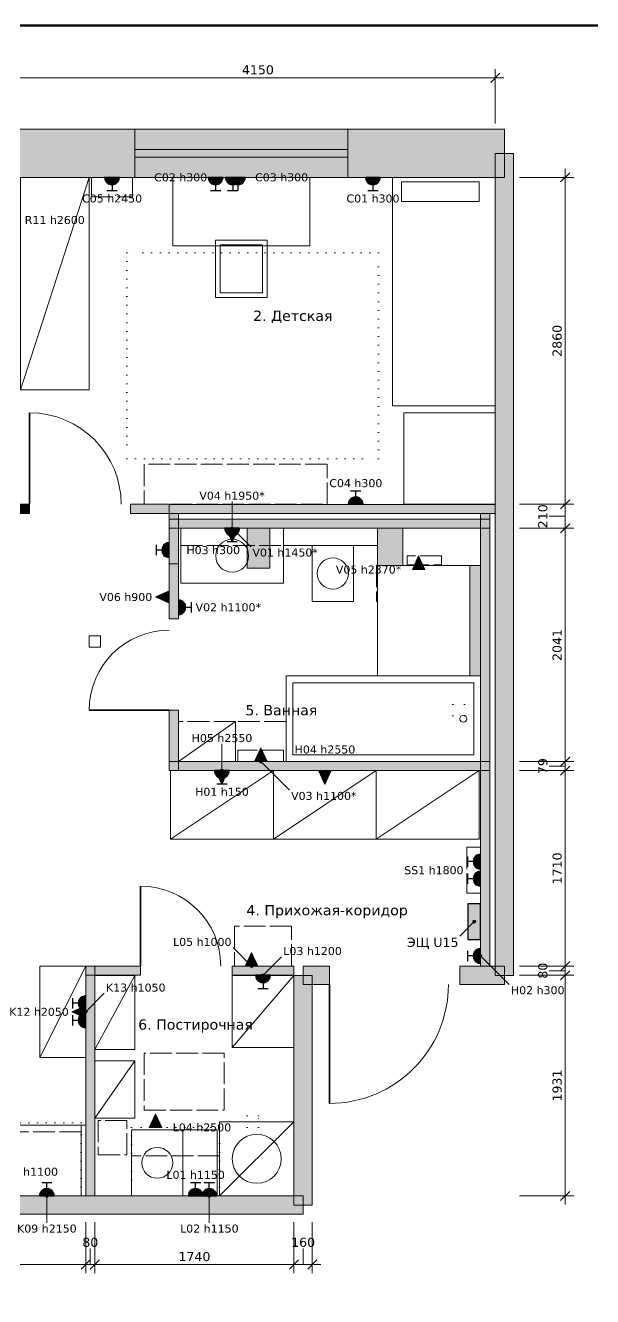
# Model space of a CAD drawing. Header units: millimetres. Extents: x 974 to 29450, y 51 to 20750.
# Drawn here: x 7853 to 12810, y 9630 to 20750 of the extents above; entities that cross this region are included whole.
import ezdxf
from ezdxf.enums import TextEntityAlignment as Align

# ---------------------------------------------------------------- set-up
doc = ezdxf.new("R2010")
doc.units = ezdxf.units.MM
doc.linetypes.add('DASHED', pattern=[1.524, 1.27, -0.254])
doc.linetypes.add('DOT', pattern=[0.508, 0, -0.508])
for name, color, linetype in [('AR-NEW', 5, 'CONTINUOUS'), ('AR-WALLS', 7, 'CONTINUOUS'), ('DIM', 7, 'CONTINUOUS'), ('EL-SOCKET', 6, 'CONTINUOUS'), ('FRAME', 7, 'CONTINUOUS'), ('FURN', 8, 'CONTINUOUS'), ('TEXT', 7, 'CONTINUOUS')]:
    doc.layers.add(name, color=color, linetype=linetype)
doc.styles.add('GOST', font='DejaVuSans.ttf')

msp = doc.modelspace()

# ---------------------------------------------------------------- hatches: boundary and pattern name
at = {"layer": 'AR-NEW', "true_color": 0xc4c4c4}
h = msp.add_hatch(color=7, dxfattribs=at)
h.dxf.hatch_style = 1
h.paths.add_polyline_path([(7810, 16481), (7810, 16561), (7890, 16561), (7890, 16481), (7810, 16481)])
h = msp.add_hatch(color=7, dxfattribs=at)
h.dxf.hatch_style = 1
h.paths.add_polyline_path([(9110, 16561), (9110, 16481), (8770, 16481), (8770, 16561), (9110, 16561)])
at = {"layer": 'AR-NEW', "true_color": 0xd4d4d4}
h = msp.add_hatch(color=7, dxfattribs=at)
h.dxf.hatch_style = 1
h.paths.add_polyline_path([(9990, 16001), (9990, 16351), (9791, 16351), (9791, 16001), (9990, 16001)])
h = msp.add_hatch(color=7, dxfattribs=at)
h.dxf.hatch_style = 1
h.paths.add_polyline_path([(11153, 16026), (11153, 16351), (10931, 16351), (10931, 16026), (11153, 16026)])
at = {"layer": 'AR-NEW', "true_color": 0xc4c4c4}
h = msp.add_hatch(color=7, dxfattribs=at)
h.dxf.hatch_style = 1
h.paths.add_polyline_path([(9190, 15560), (9190, 16041), (9110, 16041), (9110, 15560), (9190, 15560)])
at = {"layer": 'AR-NEW', "true_color": 0xd4d4d4}
h = msp.add_hatch(color=7, dxfattribs=at)
h.dxf.hatch_style = 1
h.paths.add_polyline_path([(11831, 15060), (11831, 16026), (11736, 16026), (11736, 15060), (11831, 15060)])
at = {"layer": 'AR-NEW', "true_color": 0xc4c4c4}
h = msp.add_hatch(color=7, dxfattribs=at)
h.dxf.hatch_style = 1
h.paths.add_polyline_path([(10200, 12441), (10200, 12521), (9660, 12521), (9660, 12441), (10200, 12441)])
at = {"layer": 'AR-WALLS', "true_color": 0x9a9a9a}
h = msp.add_hatch(color=7, dxfattribs=at)
h.dxf.hatch_style = 1
h.paths.add_polyline_path([(7030, 19421), (7030, 19841), (8810, 19841), (8810, 19421), (7030, 19421)])
at = {"layer": 'AR-WALLS', "true_color": 0xffffff}
h = msp.add_hatch(color=7, dxfattribs=at)
h.dxf.hatch_style = 1
h.paths.add_polyline_path([(8810, 19421), (10671, 19421), (10671, 19841), (8810, 19841)])
at = {"layer": 'AR-WALLS', "true_color": 0x9a9a9a}
h = msp.add_hatch(color=7, dxfattribs=at)
h.dxf.hatch_style = 1
h.paths.add_polyline_path([(12040, 19421), (10671, 19421), (10671, 19841), (12040, 19841), (12040, 19421)])
h = msp.add_hatch(color=7, dxfattribs=at)
h.dxf.hatch_style = 1
h.paths.add_polyline_path([(12120, 12440), (12120, 19631), (11960, 19631), (11960, 12440), (12120, 12440)])
h = msp.add_hatch(color=7, dxfattribs=at)
h.dxf.hatch_style = 1
h.paths.add_polyline_path([(11960, 16480), (11960, 16560), (9110, 16560), (9110, 16480), (11960, 16480)])
h = msp.add_hatch(color=7, dxfattribs=at)
h.dxf.hatch_style = 1
h.paths.add_polyline_path([(9190, 16480), (9190, 16041), (9110, 16041), (9110, 16480), (9190, 16480)])
h = msp.add_hatch(color=7, dxfattribs=at)
h.dxf.hatch_style = 1
h.paths.add_polyline_path([(11911, 12521), (11911, 16480), (11831, 16480), (11831, 12521), (11911, 12521)])
h = msp.add_hatch(color=7, dxfattribs=at)
h.dxf.hatch_style = 1
h.paths.add_polyline_path([(11911, 16351), (11911, 16431), (9110, 16431), (9110, 16351), (11911, 16351)])
h = msp.add_hatch(color=7, dxfattribs=at)
h.dxf.hatch_style = 1
h.paths.add_polyline_path([(9110, 14231), (9110, 14760), (9190, 14760), (9190, 14231), (9110, 14231)])
h = msp.add_hatch(color=7, dxfattribs=at)
h.dxf.hatch_style = 1
h.paths.add_polyline_path([(11911, 14231), (11911, 14311), (9110, 14311), (9110, 14231), (11911, 14231)])
h = msp.add_hatch(color=7, dxfattribs=at)
h.dxf.hatch_style = 1
h.paths.add_polyline_path([(8460, 10510), (8460, 12521), (8380, 12521), (8380, 10510), (8460, 10510)])
h = msp.add_hatch(color=7, dxfattribs=at)
h.dxf.hatch_style = 1
h.paths.add_polyline_path([(8380, 12521), (8860, 12521), (8860, 12441), (8380, 12441), (8380, 12521)])
h = msp.add_hatch(color=7, dxfattribs=at)
h.dxf.hatch_style = 1
h.paths.add_polyline_path([(10280, 12360), (10280, 12520), (10510, 12520), (10510, 12360), (10280, 12360)])
h = msp.add_hatch(color=7, dxfattribs=at)
h.dxf.hatch_style = 1
h.paths.add_polyline_path([(12040, 12520), (12040, 12360), (11650, 12360), (11650, 12520), (12040, 12520)])
h = msp.add_hatch(color=7, dxfattribs=at)
h.dxf.hatch_style = 1
h.paths.add_polyline_path([(10360, 10430), (10360, 12440), (10200, 12440), (10200, 10430), (10360, 10430)])
h = msp.add_hatch(color=7, dxfattribs=at)
h.dxf.hatch_style = 1
h.paths.add_polyline_path([(10280, 10350), (10280, 10510), (4080, 10510), (4080, 10350), (10280, 10350)])
at = {"layer": 'EL-SOCKET', "true_color": 0xffffff}
h = msp.add_hatch(color=7, dxfattribs=at)
h.dxf.hatch_style = 1
h.paths.add_polyline_path([(8545, 19421), (8547, 19404), (8554, 19389), (8564, 19375), (8578, 19365), (8593, 19358), (8610, 19356), (8627, 19358), (8643, 19365), (8656, 19375), (8666, 19389), (8673, 19404), (8675, 19421)])
h = msp.add_hatch(color=7, dxfattribs=at)
h.dxf.hatch_style = 1
h.paths.add_polyline_path([(9450, 19421), (9452, 19404), (9459, 19389), (9469, 19375), (9482, 19365), (9498, 19358), (9515, 19356), (9532, 19358), (9548, 19365), (9561, 19375), (9571, 19389), (9578, 19404), (9580, 19421)])
h = msp.add_hatch(color=7, dxfattribs=at)
h.dxf.hatch_style = 1
h.paths.add_polyline_path([(9600, 19421), (9602, 19404), (9609, 19389), (9619, 19375), (9632, 19365), (9648, 19358), (9665, 19356), (9682, 19358), (9698, 19365), (9711, 19375), (9721, 19389), (9728, 19404), (9730, 19421)])
h = msp.add_hatch(color=7, dxfattribs=at)
h.dxf.hatch_style = 1
h.paths.add_polyline_path([(9645, 19421), (9647, 19404), (9654, 19389), (9664, 19375), (9678, 19365), (9693, 19358), (9710, 19356), (9727, 19358), (9743, 19365), (9756, 19375), (9766, 19389), (9773, 19404), (9775, 19421)])
h = msp.add_hatch(color=7, dxfattribs=at)
h.dxf.hatch_style = 1
h.paths.add_polyline_path([(10825, 19421), (10827, 19404), (10834, 19389), (10844, 19375), (10858, 19365), (10873, 19358), (10890, 19356), (10907, 19358), (10922, 19365), (10936, 19375), (10946, 19389), (10953, 19404), (10955, 19421)])
h = msp.add_hatch(color=7, dxfattribs=at)
h.dxf.hatch_style = 1
h.paths.add_polyline_path([(10805, 16561), (10803, 16578), (10796, 16594), (10786, 16607), (10772, 16617), (10757, 16624), (10740, 16626), (10723, 16624), (10708, 16617), (10694, 16607), (10684, 16594), (10677, 16578), (10675, 16561)])
at = {"layer": 'EL-SOCKET', "true_color": 0x8e44ad}
h = msp.add_hatch(color=7, dxfattribs=at)
h.dxf.hatch_style = 1
h.paths.add_polyline_path([(9595, 16351), (9597, 16334), (9604, 16318), (9614, 16305), (9628, 16295), (9643, 16288), (9660, 16286), (9677, 16288), (9693, 16295), (9706, 16305), (9716, 16318), (9723, 16334), (9725, 16351)])
h = msp.add_hatch(color=7, dxfattribs=at)
h.dxf.hatch_style = 1
h.paths.add_polyline_path([(9660, 16231), (9715, 16351), (9605, 16351)])
at = {"layer": 'EL-SOCKET', "true_color": 0xffffff}
h = msp.add_hatch(color=7, dxfattribs=at)
h.dxf.hatch_style = 1
h.paths.add_polyline_path([(9110, 16225), (9093, 16223), (9078, 16216), (9064, 16206), (9054, 16193), (9047, 16177), (9045, 16160), (9047, 16143), (9054, 16128), (9064, 16114), (9078, 16104), (9093, 16097), (9110, 16095)])
at = {"layer": 'EL-SOCKET', "true_color": 0x8e44ad}
h = msp.add_hatch(color=7, dxfattribs=at)
h.dxf.hatch_style = 1
h.paths.add_polyline_path([(11290, 16110), (11235, 15990), (11345, 15990)])
h = msp.add_hatch(color=7, dxfattribs=at)
h.dxf.hatch_style = 1
h.paths.add_polyline_path([(8990, 15750), (9110, 15695), (9110, 15805)])
h = msp.add_hatch(color=7, dxfattribs=at)
h.dxf.hatch_style = 1
h.paths.add_polyline_path([(9190, 15595), (9207, 15597), (9222, 15604), (9236, 15614), (9246, 15628), (9253, 15643), (9255, 15660), (9253, 15677), (9246, 15692), (9236, 15706), (9222, 15716), (9207, 15723), (9190, 15725)])
h = msp.add_hatch(color=7, dxfattribs=at)
h.dxf.hatch_style = 1
h.paths.add_polyline_path([(9910, 14430), (9855, 14310), (9965, 14310)])
at = {"layer": 'EL-SOCKET', "true_color": 0xffffff}
h = msp.add_hatch(color=7, dxfattribs=at)
h.dxf.hatch_style = 1
h.paths.add_polyline_path([(9505, 14231), (9507, 14214), (9514, 14199), (9524, 14185), (9538, 14175), (9553, 14168), (9570, 14166), (9587, 14168), (9602, 14175), (9616, 14185), (9626, 14199), (9633, 14214), (9635, 14231)])
at = {"layer": 'EL-SOCKET', "true_color": 0x8e44ad}
h = msp.add_hatch(color=7, dxfattribs=at)
h.dxf.hatch_style = 1
h.paths.add_polyline_path([(9570, 14111), (9625, 14231), (9515, 14231)])
h = msp.add_hatch(color=7, dxfattribs=at)
h.dxf.hatch_style = 1
h.paths.add_polyline_path([(10470, 14111), (10525, 14231), (10415, 14231)])
at = {"layer": 'EL-SOCKET', "true_color": 0xffffff}
h = msp.add_hatch(color=7, dxfattribs=at)
h.dxf.hatch_style = 1
h.paths.add_polyline_path([(11831, 13500), (11814, 13498), (11798, 13491), (11785, 13481), (11775, 13467), (11768, 13452), (11766, 13435), (11768, 13418), (11775, 13402), (11785, 13389), (11798, 13379), (11814, 13372), (11831, 13370)])
h = msp.add_hatch(color=7, dxfattribs=at)
h.dxf.hatch_style = 1
h.paths.add_polyline_path([(11831, 13350), (11814, 13348), (11798, 13341), (11785, 13331), (11775, 13317), (11768, 13302), (11766, 13285), (11768, 13268), (11775, 13252), (11785, 13239), (11798, 13229), (11814, 13222), (11831, 13220)])
at = {"layer": 'EL-SOCKET', "true_color": 0x8e44ad}
h = msp.add_hatch(color=7, dxfattribs=at)
h.dxf.hatch_style = 1
h.paths.add_polyline_path([(11721, 12755), (11831, 12755), (11831, 13065), (11721, 13065)])
h = msp.add_hatch(color=7, dxfattribs=at)
h.dxf.hatch_style = 1
h.paths.add_polyline_path([(9830, 12641), (9775, 12521), (9885, 12521)])
at = {"layer": 'EL-SOCKET', "true_color": 0xffffff}
h = msp.add_hatch(color=7, dxfattribs=at)
h.dxf.hatch_style = 1
h.paths.add_polyline_path([(11831, 12675), (11814, 12673), (11798, 12666), (11785, 12656), (11775, 12643), (11768, 12627), (11766, 12610), (11768, 12593), (11775, 12578), (11785, 12564), (11798, 12554), (11814, 12547), (11831, 12545)])
at = {"layer": 'EL-SOCKET', "true_color": 0x8e44ad}
h = msp.add_hatch(color=7, dxfattribs=at)
h.dxf.hatch_style = 1
h.paths.add_polyline_path([(9865, 12441), (9867, 12424), (9874, 12408), (9884, 12395), (9898, 12385), (9913, 12378), (9930, 12376), (9947, 12378), (9962, 12385), (9976, 12395), (9986, 12408), (9993, 12424), (9995, 12441)])
at = {"layer": 'EL-SOCKET', "true_color": 0xffffff}
h = msp.add_hatch(color=7, dxfattribs=at)
h.dxf.hatch_style = 1
h.paths.add_polyline_path([(8380, 12261), (8363, 12259), (8348, 12252), (8334, 12242), (8324, 12229), (8317, 12213), (8315, 12196), (8317, 12179), (8324, 12164), (8334, 12150), (8348, 12140), (8363, 12133), (8380, 12131)])
at = {"layer": 'EL-SOCKET', "true_color": 0x8e44ad}
h = msp.add_hatch(color=7, dxfattribs=at)
h.dxf.hatch_style = 1
h.paths.add_polyline_path([(8260, 12121), (8380, 12066), (8380, 12176)])
at = {"layer": 'EL-SOCKET', "true_color": 0xffffff}
h = msp.add_hatch(color=7, dxfattribs=at)
h.dxf.hatch_style = 1
h.paths.add_polyline_path([(8380, 12111), (8363, 12109), (8348, 12102), (8334, 12092), (8324, 12079), (8317, 12063), (8315, 12046), (8317, 12029), (8324, 12014), (8334, 12000), (8348, 11990), (8363, 11983), (8380, 11981)])
at = {"layer": 'EL-SOCKET', "true_color": 0x8e44ad}
h = msp.add_hatch(color=7, dxfattribs=at)
h.dxf.hatch_style = 1
h.paths.add_polyline_path([(8990, 11230), (8935, 11110), (9045, 11110)])
at = {"layer": 'EL-SOCKET', "true_color": 0xffffff}
h = msp.add_hatch(color=7, dxfattribs=at)
h.dxf.hatch_style = 1
h.paths.add_polyline_path([(8105, 10510), (8103, 10527), (8096, 10543), (8086, 10556), (8073, 10566), (8057, 10573), (8040, 10575), (8023, 10573), (8008, 10566), (7994, 10556), (7984, 10543), (7977, 10527), (7975, 10510)])
at = {"layer": 'EL-SOCKET', "true_color": 0x8e44ad}
h = msp.add_hatch(color=7, dxfattribs=at)
h.dxf.hatch_style = 1
h.paths.add_polyline_path([(9405, 10510), (9403, 10527), (9396, 10543), (9386, 10556), (9372, 10566), (9357, 10573), (9340, 10575), (9323, 10573), (9308, 10566), (9294, 10556), (9284, 10543), (9277, 10527), (9275, 10510)])
h = msp.add_hatch(color=7, dxfattribs=at)
h.dxf.hatch_style = 1
h.paths.add_polyline_path([(9525, 10510), (9523, 10527), (9516, 10543), (9506, 10556), (9493, 10566), (9477, 10573), (9460, 10575), (9443, 10573), (9428, 10566), (9414, 10556), (9404, 10543), (9397, 10527), (9395, 10510)])
at = {"layer": 'TEXT', "true_color": 0x8e44ad}
h = msp.add_hatch(color=7, dxfattribs=at)
h.dxf.hatch_style = 1
edge = h.paths.add_edge_path()
edge.add_arc((9660, 16351), 12.5, 0, 360)
h = msp.add_hatch(color=7, dxfattribs=at)
h.dxf.hatch_style = 1
edge = h.paths.add_edge_path()
edge.add_arc((9660, 16351), 12.5, 0, 360)
h = msp.add_hatch(color=7, dxfattribs=at)
h.dxf.hatch_style = 1
edge = h.paths.add_edge_path()
edge.add_arc((9570, 14231), 12.5, 0, 360)
h = msp.add_hatch(color=7, dxfattribs=at)
h.dxf.hatch_style = 1
edge = h.paths.add_edge_path()
edge.add_arc((9910, 14310), 12.5, 0, 360)
h = msp.add_hatch(color=7, dxfattribs=at)
h.dxf.hatch_style = 1
edge = h.paths.add_edge_path()
edge.add_arc((11776, 12910), 12.5, 0, 360)
h = msp.add_hatch(color=7, dxfattribs=at)
h.dxf.hatch_style = 1
edge = h.paths.add_edge_path()
edge.add_arc((11831, 12610), 12.5, 0, 360)
h = msp.add_hatch(color=7, dxfattribs=at)
h.dxf.hatch_style = 1
edge = h.paths.add_edge_path()
edge.add_arc((9830, 12521), 12.5, 0, 360)
h = msp.add_hatch(color=7, dxfattribs=at)
h.dxf.hatch_style = 1
edge = h.paths.add_edge_path()
edge.add_arc((9930, 12441), 12.5, 0, 360)
h = msp.add_hatch(color=7, dxfattribs=at)
h.dxf.hatch_style = 1
edge = h.paths.add_edge_path()
edge.add_arc((8380, 12121), 12.5, 0, 360)
h = msp.add_hatch(color=7, dxfattribs=at)
h.dxf.hatch_style = 1
edge = h.paths.add_edge_path()
edge.add_arc((8040, 10510), 12.5, 0, 360)
h = msp.add_hatch(color=7, dxfattribs=at)
h.dxf.hatch_style = 1
edge = h.paths.add_edge_path()
edge.add_arc((9460, 10510), 12.5, 0, 360)

# ---------------------------------------------------------------- linework, layer by layer
at = {"layer": 'AR-NEW', "lineweight": 15, "true_color": 0x7f7f7f}
for points in [[(7810, 16481), (7810, 16561), (7890, 16561), (7890, 16481), (7810, 16481)], [(9110, 16561), (9110, 16481), (8770, 16481), (8770, 16561), (9110, 16561)], [(9190, 15560), (9190, 16041), (9110, 16041), (9110, 15560), (9190, 15560)], [(10200, 12441), (10200, 12521), (9660, 12521), (9660, 12441), (10200, 12441)]]:
    msp.add_lwpolyline(points, close=True, dxfattribs=at)
at = {"layer": 'AR-NEW', "lineweight": 13, "true_color": 0x8f8f8f}
for points in [[(9990, 16001), (9990, 16351), (9791, 16351), (9791, 16001), (9990, 16001)], [(11153, 16026), (11153, 16351), (10931, 16351), (10931, 16026), (11153, 16026)], [(11831, 15060), (11831, 16026), (11736, 16026), (11736, 15060), (11831, 15060)]]:
    msp.add_lwpolyline(points, close=True, dxfattribs=at)
at = {"layer": 'AR-WALLS', "lineweight": 15, "true_color": 0x7f7f7f}
for points in [[(7030, 19421), (7030, 19841), (8810, 19841), (8810, 19421), (7030, 19421)], [(12040, 19421), (10671, 19421), (10671, 19841), (12040, 19841), (12040, 19421)], [(12120, 12440), (12120, 19631), (11960, 19631), (11960, 12440), (12120, 12440)], [(11960, 16480), (11960, 16560), (9110, 16560), (9110, 16480), (11960, 16480)], [(9190, 16480), (9190, 16041), (9110, 16041), (9110, 16480), (9190, 16480)], [(11911, 12521), (11911, 16480), (11831, 16480), (11831, 12521), (11911, 12521)], [(11911, 16351), (11911, 16431), (9110, 16431), (9110, 16351), (11911, 16351)], [(9110, 14231), (9110, 14760), (9190, 14760), (9190, 14231), (9110, 14231)], [(11911, 14231), (11911, 14311), (9110, 14311), (9110, 14231), (11911, 14231)], [(8460, 10510), (8460, 12521), (8380, 12521), (8380, 10510), (8460, 10510)], [(8380, 12521), (8860, 12521), (8860, 12441), (8380, 12441), (8380, 12521)], [(10280, 12360), (10280, 12520), (10510, 12520), (10510, 12360), (10280, 12360)], [(12040, 12520), (12040, 12360), (11650, 12360), (11650, 12520), (12040, 12520)], [(10360, 10430), (10360, 12440), (10200, 12440), (10200, 10430), (10360, 10430)], [(10280, 10350), (10280, 10510), (4080, 10510), (4080, 10350), (10280, 10350)]]:
    msp.add_lwpolyline(points, close=True, dxfattribs=at)
at = {"layer": 'AR-WALLS', "lineweight": 20, "true_color": 0x9a9a9a}
msp.add_lwpolyline([(8810, 19421), (10671, 19421), (10671, 19841), (8810, 19841)], close=True, dxfattribs=at)
at = {"layer": 'AR-WALLS', "lineweight": 15, "true_color": 0x9a9a9a}
for points in [[(8810, 19665), (10671, 19665)], [(8810, 19597), (10671, 19597)]]:
    msp.add_lwpolyline(points, dxfattribs=at)
at = {"layer": 'AR-WALLS', "lineweight": 35, "true_color": 0x9a9a9a}
for points in [[(7890, 16561), (7890, 17361)], [(9110, 14760), (8410, 14760)], [(8860, 12521), (8860, 13221)], [(10510, 12360), (10510, 11320)]]:
    msp.add_lwpolyline(points, dxfattribs=at)
at = {"layer": 'AR-WALLS', "lineweight": 15, "true_color": 0x9a9a9a}
for centre, radius, start, end in [((7890, 16561), 800, 0, 90), ((9110, 14760), 700, 90, 180), ((8860, 12521), 700, 0, 90), ((10510, 12360), 1040, 270, 360)]:
    msp.add_arc(centre, radius, start, end, dxfattribs=at)
at = {"layer": 'DIM', "color": 7, "lineweight": 15}
for points in [[(11960, 19892), (11960, 20367)], [(4215, 20292), (12035, 20292)], [(12570, 10435), (12570, 19496)], [(12170, 19421), (12645, 19421)], [(12170, 16561), (12645, 16561)], [(12170, 16351), (12645, 16351)], [(12170, 14310), (12645, 14310)], [(12170, 14231), (12645, 14231)], [(12170, 12521), (12645, 12521)], [(12170, 12441), (12645, 12441)], [(12170, 10510), (12645, 10510)], [(8380, 10280), (8380, 9835)], [(8460, 10280), (8460, 9835)], [(10200, 10280), (10200, 9835)], [(10360, 10280), (10360, 9835)], [(1684, 9910), (10435, 9910)]]:
    msp.add_lwpolyline(points, dxfattribs=at)
at = {"layer": 'DIM', "color": 7, "lineweight": 35}
for points in [[(11920, 20252), (12000, 20332)], [(12530, 19381), (12610, 19461)], [(12530, 16521), (12610, 16601)], [(12530, 16311), (12610, 16391)], [(12530, 14270), (12610, 14350)], [(12530, 14191), (12610, 14271)], [(12530, 12481), (12610, 12561)], [(12530, 12401), (12610, 12481)], [(12530, 10470), (12610, 10550)], [(8340, 9870), (8420, 9950)], [(8420, 9870), (8500, 9950)], [(10160, 9870), (10240, 9950)], [(10320, 9870), (10400, 9950)]]:
    msp.add_lwpolyline(points, dxfattribs=at)
at = {"layer": 'DIM', "color": 7, "lineweight": 13}
for points in [[(12570, 16456), (12430, 16456)], [(12570, 14270), (12430, 14270)], [(12570, 12481), (12430, 12481)], [(8420, 9910), (8420, 10050)], [(10280, 9910), (10280, 10050)]]:
    msp.add_lwpolyline(points, dxfattribs=at)
at = {"layer": 'EL-SOCKET', "lineweight": 30, "true_color": 0x8e44ad}
for points in [[(8545, 19421), (8547, 19404), (8554, 19389), (8564, 19375), (8578, 19365), (8593, 19358), (8610, 19356), (8627, 19358), (8643, 19365), (8656, 19375), (8666, 19389), (8673, 19404), (8675, 19421)], [(9450, 19421), (9452, 19404), (9459, 19389), (9469, 19375), (9482, 19365), (9498, 19358), (9515, 19356), (9532, 19358), (9548, 19365), (9561, 19375), (9571, 19389), (9578, 19404), (9580, 19421)], [(9600, 19421), (9602, 19404), (9609, 19389), (9619, 19375), (9632, 19365), (9648, 19358), (9665, 19356), (9682, 19358), (9698, 19365), (9711, 19375), (9721, 19389), (9728, 19404), (9730, 19421)], [(9645, 19421), (9647, 19404), (9654, 19389), (9664, 19375), (9678, 19365), (9693, 19358), (9710, 19356), (9727, 19358), (9743, 19365), (9756, 19375), (9766, 19389), (9773, 19404), (9775, 19421)], [(10825, 19421), (10827, 19404), (10834, 19389), (10844, 19375), (10858, 19365), (10873, 19358), (10890, 19356), (10907, 19358), (10922, 19365), (10936, 19375), (10946, 19389), (10953, 19404), (10955, 19421)], [(10805, 16561), (10803, 16578), (10796, 16594), (10786, 16607), (10772, 16617), (10757, 16624), (10740, 16626), (10723, 16624), (10708, 16617), (10694, 16607), (10684, 16594), (10677, 16578), (10675, 16561)], [(9595, 16351), (9597, 16334), (9604, 16318), (9614, 16305), (9628, 16295), (9643, 16288), (9660, 16286), (9677, 16288), (9693, 16295), (9706, 16305), (9716, 16318), (9723, 16334), (9725, 16351)], [(9110, 16225), (9093, 16223), (9078, 16216), (9064, 16206), (9054, 16193), (9047, 16177), (9045, 16160), (9047, 16143), (9054, 16128), (9064, 16114), (9078, 16104), (9093, 16097), (9110, 16095)], [(9190, 15595), (9207, 15597), (9222, 15604), (9236, 15614), (9246, 15628), (9253, 15643), (9255, 15660), (9253, 15677), (9246, 15692), (9236, 15706), (9222, 15716), (9207, 15723), (9190, 15725)], [(9505, 14231), (9507, 14214), (9514, 14199), (9524, 14185), (9538, 14175), (9553, 14168), (9570, 14166), (9587, 14168), (9602, 14175), (9616, 14185), (9626, 14199), (9633, 14214), (9635, 14231)], [(11831, 13500), (11814, 13498), (11798, 13491), (11785, 13481), (11775, 13467), (11768, 13452), (11766, 13435), (11768, 13418), (11775, 13402), (11785, 13389), (11798, 13379), (11814, 13372), (11831, 13370)], [(11831, 13350), (11814, 13348), (11798, 13341), (11785, 13331), (11775, 13317), (11768, 13302), (11766, 13285), (11768, 13268), (11775, 13252), (11785, 13239), (11798, 13229), (11814, 13222), (11831, 13220)], [(11721, 12755), (11831, 12755), (11831, 13065), (11721, 13065)], [(11831, 12675), (11814, 12673), (11798, 12666), (11785, 12656), (11775, 12643), (11768, 12627), (11766, 12610), (11768, 12593), (11775, 12578), (11785, 12564), (11798, 12554), (11814, 12547), (11831, 12545)], [(9865, 12441), (9867, 12424), (9874, 12408), (9884, 12395), (9898, 12385), (9913, 12378), (9930, 12376), (9947, 12378), (9962, 12385), (9976, 12395), (9986, 12408), (9993, 12424), (9995, 12441)], [(8380, 12261), (8363, 12259), (8348, 12252), (8334, 12242), (8324, 12229), (8317, 12213), (8315, 12196), (8317, 12179), (8324, 12164), (8334, 12150), (8348, 12140), (8363, 12133), (8380, 12131)], [(8380, 12111), (8363, 12109), (8348, 12102), (8334, 12092), (8324, 12079), (8317, 12063), (8315, 12046), (8317, 12029), (8324, 12014), (8334, 12000), (8348, 11990), (8363, 11983), (8380, 11981)], [(8105, 10510), (8103, 10527), (8096, 10543), (8086, 10556), (8073, 10566), (8057, 10573), (8040, 10575), (8023, 10573), (8008, 10566), (7994, 10556), (7984, 10543), (7977, 10527), (7975, 10510)], [(9405, 10510), (9403, 10527), (9396, 10543), (9386, 10556), (9372, 10566), (9357, 10573), (9340, 10575), (9323, 10573), (9308, 10566), (9294, 10556), (9284, 10543), (9277, 10527), (9275, 10510)], [(9525, 10510), (9523, 10527), (9516, 10543), (9506, 10556), (9493, 10566), (9477, 10573), (9460, 10575), (9443, 10573), (9428, 10566), (9414, 10556), (9404, 10543), (9397, 10527), (9395, 10510)]]:
    msp.add_lwpolyline(points, close=True, dxfattribs=at)
for points in [[(8610, 19356), (8610, 19306)], [(9515, 19356), (9515, 19306)], [(9665, 19356), (9665, 19306)], [(9710, 19356), (9710, 19306)], [(10890, 19356), (10890, 19306)], [(8565, 19306), (8655, 19306)], [(9470, 19306), (9560, 19306)], [(9620, 19306), (9710, 19306)], [(10845, 19306), (10935, 19306)], [(10785, 16676), (10695, 16676)], [(10740, 16626), (10740, 16676)], [(9615, 16236), (9705, 16236)], [(9660, 16286), (9660, 16236)], [(8995, 16205), (8995, 16115)], [(9045, 16160), (8995, 16160)], [(9305, 15615), (9305, 15705)], [(9255, 15660), (9305, 15660)], [(9570, 14166), (9570, 14116)], [(9525, 14116), (9615, 14116)], [(11716, 13480), (11716, 13390)], [(11766, 13435), (11716, 13435)], [(11716, 13330), (11716, 13240)], [(11766, 13285), (11716, 13285)], [(11716, 12655), (11716, 12565)], [(11766, 12610), (11716, 12610)], [(9930, 12376), (9930, 12326)], [(8265, 12241), (8265, 12151)], [(9885, 12326), (9975, 12326)], [(8315, 12196), (8265, 12196)], [(8265, 12091), (8265, 12001)], [(8315, 12046), (8265, 12046)], [(8085, 10625), (7995, 10625)], [(8040, 10575), (8040, 10625)], [(9385, 10625), (9295, 10625)], [(9340, 10575), (9340, 10625)], [(9505, 10625), (9415, 10625)], [(9460, 10575), (9460, 10625)]]:
    msp.add_lwpolyline(points, dxfattribs=at)
at = {"layer": 'EL-SOCKET', "lineweight": 20, "true_color": 0x8e44ad}
for points in [[(9660, 16231), (9715, 16351), (9605, 16351)], [(11290, 16110), (11235, 15990), (11345, 15990)], [(8990, 15750), (9110, 15695), (9110, 15805)], [(9910, 14430), (9855, 14310), (9965, 14310)], [(9570, 14111), (9625, 14231), (9515, 14231)], [(10470, 14111), (10525, 14231), (10415, 14231)], [(9830, 12641), (9775, 12521), (9885, 12521)], [(8260, 12121), (8380, 12066), (8380, 12176)], [(8990, 11230), (8935, 11110), (9045, 11110)]]:
    msp.add_lwpolyline(points, close=True, dxfattribs=at)
at = {"layer": 'FRAME', "color": 7, "lineweight": 50}
msp.add_lwpolyline([(1000, 250), (29450, 250), (29450, 20750), (1000, 20750)], close=True, dxfattribs=at)
at = {"layer": 'FURN', "lineweight": 15, "true_color": 0xb8b8b8}
for points in [[(7810, 17561), (8410, 17561), (8410, 19421), (7810, 19421)], [(9140, 18821), (10340, 18821), (10340, 19421), (9140, 19421)], [(11060, 17421), (11960, 17421), (11960, 19421), (11060, 19421)], [(9515, 18371), (9965, 18371), (9965, 18871), (9515, 18871)], [(11160, 16561), (11960, 16561), (11960, 17361), (11160, 17361)], [(9210, 15871), (10110, 15871), (10110, 16351), (9210, 16351)], [(10110, 16201), (10931, 16201), (10931, 16351), (10110, 16351)], [(10360, 15711), (10720, 15711), (10720, 16201), (10360, 16201)], [(10931, 15060), (11736, 15060), (11736, 16026), (10931, 16026)], [(11736, 15060), (11831, 15060), (11831, 16026), (11736, 16026)], [(10131, 14310), (11831, 14310), (11831, 15060), (10131, 15060)], [(9120, 13631), (10020, 13631), (10020, 14231), (9120, 14231)], [(10020, 13631), (10920, 13631), (10920, 14231), (10020, 14231)], [(10920, 13631), (11820, 13631), (11820, 14231), (10920, 14231)], [(7980, 11721), (8380, 11721), (8380, 12521), (7980, 12521)], [(8460, 11790), (8810, 11790), (8810, 12440), (8460, 12440)], [(9660, 11810), (10200, 11810), (10200, 12440), (9660, 12440)], [(8460, 11191), (8810, 11191), (8810, 11691), (8460, 11691)], [(7740, 10510), (8340, 10510), (8340, 11130), (7740, 11130)], [(8340, 10510), (8380, 10510), (8380, 11130), (8340, 11130)], [(9550, 10510), (10200, 10510), (10200, 11160), (9550, 11160)], [(8780, 10510), (9230, 10510), (9230, 11090), (8780, 11090)], [(9230, 10510), (9530, 10510), (9530, 11090), (9230, 11090)]]:
    msp.add_lwpolyline(points, close=True, dxfattribs=at)
at = {"layer": 'FURN', "lineweight": 13, "true_color": 0xb8b8b8}
for points in [[(7810, 17561), (8410, 19421)], [(9190, 14310), (9690, 14660)], [(9120, 13631), (10020, 14231)], [(10020, 13631), (10920, 14231)], [(10920, 13631), (11820, 14231)], [(7980, 11721), (8380, 12521)], [(8460, 11790), (8810, 12440)], [(9660, 11810), (10200, 12440)], [(8460, 11191), (8810, 11691)], [(9550, 10510), (10200, 11160)]]:
    msp.add_lwpolyline(points, dxfattribs=at)
at = {"layer": 'FURN', "linetype": 'DASHED', "lineweight": 15, "ltscale": 150, "true_color": 0xb8b8b8}
for points in [[(8430, 19251), (8790, 19251), (8790, 19421), (8430, 19421)], [(8890, 16561), (10490, 16561), (10490, 16911), (8890, 16911)], [(9210, 16201), (10110, 16201), (10110, 16351), (9210, 16351)], [(10921, 15711), (10931, 15711), (10931, 16026), (10921, 16026)], [(11190, 16030), (11490, 16030), (11490, 16110), (11190, 16110)], [(8410, 15310), (8510, 15310), (8510, 15410), (8410, 15410)], [(9190, 14310), (9690, 14310), (9690, 14660), (9190, 14660)], [(9690, 14310), (10131, 14310), (10131, 14660), (9690, 14660)], [(9710, 14310), (10110, 14310), (10110, 14410), (9710, 14410)], [(11711, 13160), (11831, 13160), (11831, 13560), (11711, 13560)], [(9680, 12521), (10180, 12521), (10180, 12871), (9680, 12871)], [(8890, 11260), (9590, 11260), (9590, 11760), (8890, 11760)], [(8490, 10870), (8740, 10870), (8740, 11170), (8490, 11170)], [(9550, 10510), (10200, 10510), (10200, 11160), (9550, 11160)], [(7740, 10510), (8340, 10510), (8340, 11070), (7740, 11070)], [(8780, 10510), (9550, 10510), (9550, 10860), (8780, 10860)]]:
    msp.add_lwpolyline(points, close=True, dxfattribs=at)
at = {"layer": 'FURN', "lineweight": 13, "true_color": 0xb8b8b8}
for points in [[(11140, 19211), (11820, 19211), (11820, 19381), (11140, 19381)], [(9555, 18411), (9925, 18411), (9925, 18831), (9555, 18831)], [(10191, 14370), (11771, 14370), (11771, 15000), (10191, 15000)]]:
    msp.add_lwpolyline(points, close=True, dxfattribs=at)
at = {"layer": 'FURN', "linetype": 'DOT', "lineweight": 15, "ltscale": 150, "true_color": 0xb8b8b8}
for points in [[(8740, 16960), (10940, 16960), (10940, 18760), (8740, 18760)], [(11590, 14710), (11690, 14710), (11690, 14810), (11590, 14810)], [(4890, 10510), (8340, 10510), (8340, 11150), (4890, 11150)], [(9790, 11110), (9890, 11110), (9890, 11210), (9790, 11210)], [(8780, 10510), (9550, 10510), (9550, 11110), (8780, 11110)]]:
    msp.add_lwpolyline(points, close=True, dxfattribs=at)
at = {"layer": 'FURN', "lineweight": 13, "true_color": 0xb8b8b8}
for centre, radius in [((9660, 16111), 144), ((10540, 15956), 137), ((11681, 14685), 30), ((9875, 10835), 214), ((9005, 10800), 135)]:
    msp.add_circle(centre, radius, dxfattribs=at)
at = {"layer": 'TEXT', "lineweight": 15, "true_color": 0x8e44ad}
for points in [[(9660, 16351), (9660, 16586)], [(9660, 16351), (9822, 16189)], [(9570, 14231), (9570, 14466)], [(9910, 14310), (10160, 14060)], [(11776, 12910), (11650, 12784)], [(9830, 12521), (9668, 12683)], [(9930, 12441), (10092, 12603)], [(11831, 12610), (12081, 12360)], [(8380, 12121), (8542, 12283)], [(8040, 10510), (8040, 10275)], [(9460, 10510), (9460, 10275)]]:
    msp.add_lwpolyline(points, dxfattribs=at)
at = {"layer": 'TEXT', "lineweight": 13, "true_color": 0x8e44ad}
for centre in [(9660, 16351), (9660, 16351), (9570, 14231), (9910, 14310), (11776, 12910), (11831, 12610), (9830, 12521), (9930, 12441), (8380, 12121), (8040, 10510), (9460, 10510)]:
    msp.add_circle(centre, 12.5, dxfattribs=at)

# ---------------------------------------------------------------- texts
at = {"layer": 'DIM', "color": 7, "style": 'GOST'}
for s, p in [('4150', (9885, 20322)), ('80', (8420, 10065)), ('160', (10280, 10065)), ('1740', (9330, 9940))]:
    msp.add_text(s, height=80, dxfattribs=at).set_placement(p, align=Align.CENTER)
for s, p in [('2860', (12540, 17991)), ('210', (12415, 16456)), ('2041', (12540, 15330)), ('79', (12415, 14270)), ('1710', (12540, 13376)), ('80', (12415, 12481)), ('1931', (12540, 11476))]:
    msp.add_text(s, height=80, rotation=90, dxfattribs=at).set_placement(p, align=Align.CENTER)
at = {"layer": 'TEXT', "true_color": 0x8e44ad, "style": 'GOST'}
for s, height, p in [('C02 h300', 70, (8978, 19386)), ('C03 h300', 70, (9860, 19386)), ('C05 h2450', 70, (8348, 19201)), ('C01 h300', 70, (10659, 19201)), ('R11 h2600', 70, (7847, 19013)), ('C04 h300', 70, (10509, 16711)), ('V04 h1950*', 70, (9373, 16601)), ('H03 h300', 70, (9260, 16125)), ('V01 h1450*', 70, (9837, 16104)), ('V05 h2370*', 70, (10566, 15955)), ('V06 h900', 70, (8499, 15715)), ('V02 h1100*', 70, (9340, 15625)), ('H05 h2550', 70, (9306, 14481)), ('H04 h2550', 70, (10206, 14381)), ('H01 h150', 70, (9336, 14011)), ('V03 h1100*', 70, (10175, 13975)), ('SS1 h1800', 70, (11164, 13325)), ('L05 h1000', 70, (9143, 12698)), ('L03 h1200', 70, (10107, 12618)), ('ЭЩ U15', 80, (11187, 12689)), ('K13 h1050', 70, (8557, 12298)), ('H02 h300', 70, (12096, 12275)), ('K12 h2050', 70, (7711, 12086)), ('L04 h2500', 70, (9140, 11075)), ('K06 h1100', 70, (7617, 10687)), ('L01 h1150', 70, (9085, 10660)), ('K09 h2150', 70, (7780, 10190)), ('L02 h1150', 70, (9205, 10190))]:
    msp.add_text(s, height=height, dxfattribs=at).set_placement(p)
msp.add_text('U', height=50, dxfattribs=at).set_placement((9710, 19366), align=Align.CENTER)
at = {"layer": 'TEXT', "true_color": 0x555555, "style": 'GOST'}
for s, p in [('2. Детская', (10190, 18165)), ('5. Ванная', (10090, 14715)), ('4. Прихожая-коридор', (10490, 12965)), ('6. Постирочная', (9340, 11965))]:
    msp.add_text(s, height=90, dxfattribs=at).set_placement(p, align=Align.CENTER)

doc.saveas('drawing.dxf')
